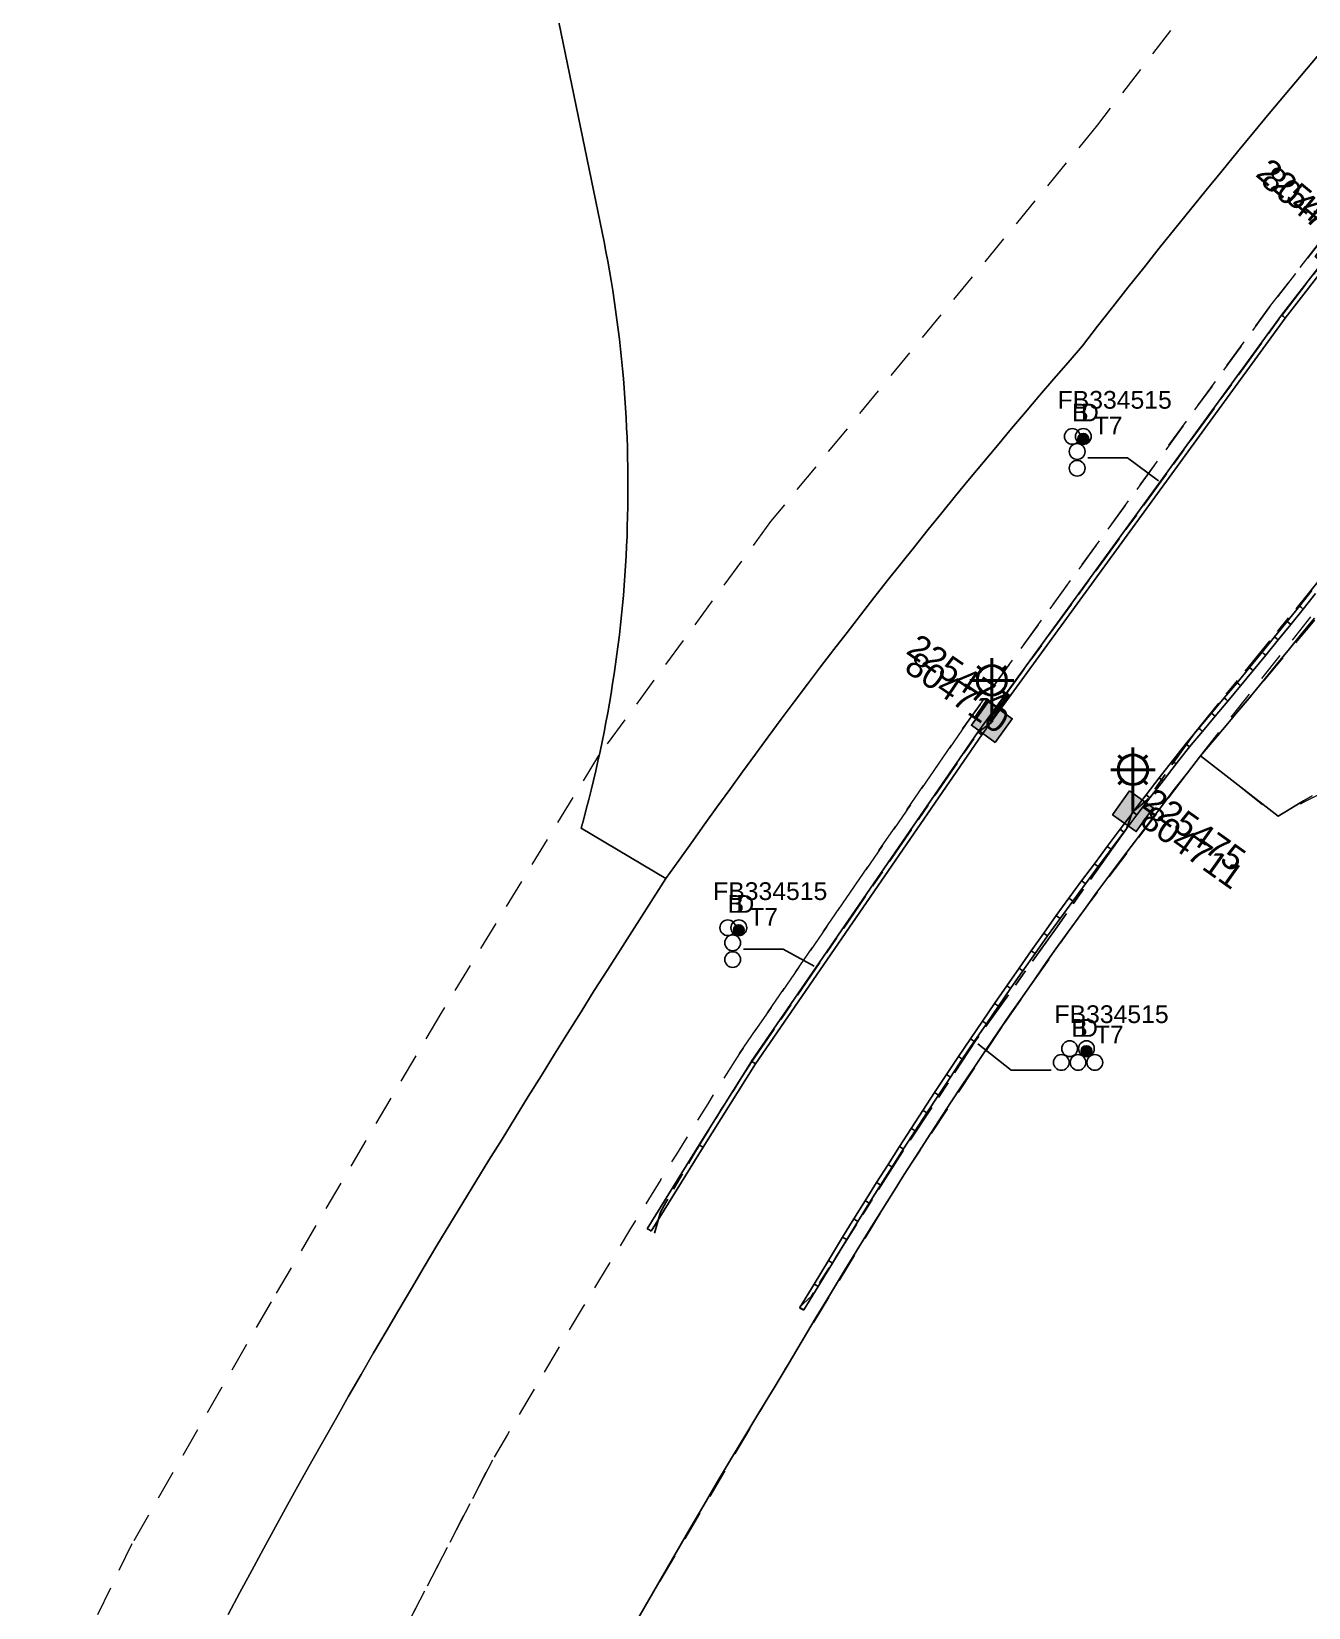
# Model space of a CAD drawing. Header units: metres. Extents: x -1 to 308408, y -2 to 6256973.
# Drawn here: x 306998.3 to 307128.1, y 6254695.2 to 6254855.3 of the extents above; entities that cross this region are included whole.
import ezdxf
from ezdxf.enums import TextEntityAlignment as Align

# ---------------------------------------------------------------- set-up
doc = ezdxf.new("R2010")
doc.units = ezdxf.units.M
doc.linetypes.add('Cable Exist UG', pattern=[8.2, 4, -1.2, 1.8, -1.2])
doc.linetypes.add('Dash', pattern=[5, 3, -2])
doc.layers.get('0').update_dxf_attribs({"color": 6})
for name, color, linetype in [('_User DUCT CONFIGS', 7, 'Continuous'), ('Duct_SP_EXT', 7, 'Continuous'), ('Equip_SP_SL_EXT', 7, 'Continuous'), ('Mains_SL_EXT', 7, 'Continuous'), ('SupportsUG_SP_LV_SL_EXT', 7, 'Continuous')]:
    doc.layers.add(name, color=color, linetype=linetype)
for name, color, linetype, lineweight in [('Cadastre Developer_SP_EXT', 9, 'Continuous', 5), ('Cadastre Land Parcels_SP_EXT', 9, 'Continuous', 5), ('Cadastre Roads_SP_EXT', 9, 'Continuous', 5)]:
    doc.layers.add(name, color=color, linetype=linetype, lineweight=lineweight)
doc.styles.add('COLUMN_LABEL', font='arial.ttf')
doc.styles.add('iecARIAL', font='arial.ttf', dxfattribs={"height": 2})
doc.styles.add('POLE_LABEL', font='arial.ttf')
doc.styles.get("Standard").update_dxf_attribs({"font": 'arial.ttf'})

# ---------------------------------------------------------------- blocks, each defined once
blk = doc.blocks.new('COLUMN_EXT')
blk.add_hatch(color=256).paths.add_polyline_path([(-1.49, 1.48), (-1.49, -1.49), (1.48, -1.49), (1.48, 1.48)])
blk.add_lwpolyline([(-1.49, -1.49), (1.48, -1.49), (1.48, 1.48), (-1.49, 1.48)], close=True)
for tag, height, style, flags, p in [('ASSET_NUM', 2.5, 'COLUMN_LABEL', 8, (2, 2)), ('STRUCTURE_PLANT_NUMBER', 0.2, 'POLE_LABEL', 9, (1.81, 0.03)), ('STREET_CODE', 0.2, 'COLUMN_LABEL', 9, (1.81, -0.2))]:
    blk.add_attdef(tag, text='', height=height, dxfattribs=dict(style=style, flags=flags)).set_placement(p, align=Align.MIDDLE_LEFT)
at = {"flags": 9}
for tag, p in [('COLUMN_TYPE', (1.81, -0.4)), ('OWNED_BY', (1.81, -0.6)), ('STATE', (1.81, -0.8)), ('USAGE', (1.81, -1)), ('STREETNAME', (1.81, -1.6)), ('LEGEND', (1.81, -1.2)), ('LOCATION', (1.81, -1.4)), ('SUBURB', (1.81, -1.8)), ('NOTES', (1.81, -2))]:
    blk.add_attdef(tag, text='', height=0.2, dxfattribs=at).set_placement(p, align=Align.MIDDLE_LEFT)
at = {"flags": 1}
blk.add_attdef('Z', (1.81, -2.35), '', height=0.2, dxfattribs=at)
blk = doc.blocks.new('DUCT_EXT')
blk.add_circle((0, 0.8), 0.8)
at = {"flags": 1}
blk.add_attdef('Z', (0, 0), '', height=0.2, dxfattribs=at)
at = {"flags": 9}
for tag, p in [('DUCT_CODE', (0, 0)), ('XSECT_TYPE', (0, -0.2)), ('STATE', (0, -0.6)), ('FB_REFERENCE', (0, -0.4)), ('NOTES', (0, -0.8))]:
    blk.add_attdef(tag, text='', height=0.2, dxfattribs=at).set_placement(p, align=Align.MIDDLE_LEFT)
blk = doc.blocks.new('SL_LANTERN_EXT')
at = {"lineweight": 40}
for p, q in [((0, 1.97), (0, 6.47)), ((-1.46, 5.68), (-1.06, 5.28)), ((1.46, 5.68), (1.06, 5.28)), ((-2.25, 4.22), (2.25, 4.22)), ((-1.46, 2.76), (-1.06, 3.16)), ((0, 0), (0, 2.72)), ((1.46, 2.76), (1.06, 3.16))]:
    blk.add_line(p, q, dxfattribs=at)
blk.add_circle((0, 4.22), 1.5, dxfattribs=at)
at = {"style": 'iecARIAL', "flags": 8}
blk.add_attdef('ASSET_NUM', (1.5, 1.5), '', height=2.5, dxfattribs=at)
for tag, p, height, flags in [('OPERATING_VOLTAGE', (0.98, -1.65), 0.2, 9), ('CONSTRUCTED_VOLTAGE', (0.98, -0.65), 0.2, 9), ('CONTROL_TYPE', (0.98, -0.85), 0.2, 9), ('LANTERN_PURPOSE', (0.98, -1.05), 0.2, 9), ('LANTERN_TYPE', (0.98, -1.25), 0.2, 9), ('NO_PHASES', (0.98, -1.45), 0.2, 9), ('LNUMBER', (2.18, -3.25), 2.5, 8), ('ORIENTATION', (0.98, -1.85), 0.2, 9), ('OWNED_BY', (0.98, -2.05), 0.2, 9), ('STATE', (0.98, -2.25), 0.2, 9), ('USAGE', (0.98, -2.45), 0.2, 9), ('CEXIST', (0.98, -2.65), 0.2, 9), ('CNEW', (0.98, -2.85), 0.2, 9), ('CNUMBER', (0.98, -3.05), 0.2, 9), ('CREMOVE', (0.98, -3.25), 0.2, 9), ('CREPLACE', (0.98, -3.45), 0.2, 9), ('LKINGHEIGHT', (0.98, -3.65), 0.2, 9), ('LBRACKET', (0.98, -3.85), 0.2, 9), ('LBRACKETVOCAB', (0.98, -4.05), 0.2, 9), ('LCATEGORY', (0.98, -4.25), 0.2, 9), ('LCHARGE1', (0.98, -4.45), 0.2, 9), ('LCHARGE1PERCENT', (0.98, -4.65), 0.2, 9), ('LCHARGE2', (0.98, -4.85), 0.2, 9), ('LCHARGE2PERCENT', (0.98, -5.05), 0.2, 9), ('LCHARGE3', (0.98, -5.25), 0.2, 9), ('LCHARGE3PERCENT', (0.98, -5.45), 0.2, 9), ('LEXIST', (0.98, -5.65), 0.2, 9), ('LLAMP', (0.98, -5.85), 0.2, 9), ('LLAMPVOCAB', (0.98, -6.05), 0.2, 9), ('LMAST', (0.98, -6.25), 0.2, 9), ('LMASTVOCAB', (0.98, -6.45), 0.2, 9), ('LNEW', (0.98, -6.65), 0.2, 9), ('LANTNUMBER', (0.98, -6.85), 0.2, 9), ('LOUTREACH', (0.98, -7.25), 0.2, 9), ('LOUTREACHVOCAB', (0.98, -7.45), 0.2, 9), ('LRATECODE', (0.98, -7.65), 0.2, 9), ('LREMOVE', (0.98, -7.85), 0.2, 9), ('LREPLACE', (0.98, -8.05), 0.2, 9), ('STREETNAME', (0.98, -9.25), 0.2, 9), ('SUBURB', (0.98, -9.45), 0.2, 1), ('LTYPE', (0.98, -8.25), 0.2, 9), ('LTYPEVOCAB', (0.98, -8.45), 0.2, 9), ('LEGEND', (0.98, -8.65), 0.2, 9), ('LOCATION', (0.98, -8.85), 0.2, 9), ('NOTES', (0.98, -9.05), 0.2, 9)]:
    blk.add_attdef(tag, p, '', height=height, dxfattribs=dict(flags=flags))
blk = doc.blocks.new('CABLE_LARGE_EXT')
h = blk.add_hatch(color=256)
edge = h.paths.add_edge_path()
edge.add_arc((0, 0.55), 0.55, 0, 360)
blk.add_circle((0, 0.55), 0.55)
at = {"flags": 1}
blk.add_attdef('Z', (0, 0), '', height=0.2, dxfattribs=at)
at = {"flags": 9}
for tag, p in [('COND_CODE', (0, 0)), ('STATE', (0, -0.4)), ('XSECT_SIZE', (0, -0.6)), ('FB_REFERENCE', (0, -0.2)), ('NOTES', (0, -0.8))]:
    blk.add_attdef(tag, text='', height=0.2, dxfattribs=at).set_placement(p, align=Align.MIDDLE_LEFT)

msp = doc.modelspace()

# ---------------------------------------------------------------- linework, layer by layer
at = {"layer": '_User DUCT CONFIGS'}
for points in [[(307105.68, 6254811.99), (307109.71, 6254811.99), (307112.84, 6254809.66)], [(307070.68, 6254762.08), (307074.71, 6254762.08), (307077.88, 6254760.35)], [(307101.94, 6254749.8), (307097.87, 6254749.8), (307094.51, 6254752.46)]]:
    msp.add_lwpolyline(points, dxfattribs=at)
at = {"layer": 'Cadastre Developer_SP_EXT', "linetype": 'Dash'}
msp.add_lwpolyline([(307449.76, 6255019.67), (307287.82, 6255043.29), (307287.82, 6255043.29, -0.119526), (307224.9, 6254919.04), (307224.9, 6254919.04), (307175.72, 6254854.65), (307175.72, 6254854.65, -0.013621), (307117.15, 6254781.72), (307117.15, 6254781.72), (307124.96, 6254775.57), (307124.96, 6254775.57, -0.173854), (307222.31, 6254791.4), (307222.31, 6254791.4), (307252.68, 6254784.36), (307258.59, 6254783.43), (307258.59, 6254783.43, 0.201722), (307292.36, 6254795.42), (307292.36, 6254795.42), (307456.66, 6254967.51), (307444.25, 6254979.25), (307449.76, 6255019.67)], format="xyb", close=True, dxfattribs=at)
for points in [[(307022.47, 6254666.34), (307045.18, 6254710.17), (307045.18, 6254710.17, -0.009628), (307070.29, 6254751.5), (307070.29, 6254751.5), (307093.31, 6254784.99), (307124.18, 6254827.37), (307155.05, 6254867.13), (307164.98, 6254882.59), (307166.56, 6254886.99), (307167.21, 6254890.46), (307167.3, 6254893.66), (307166.26, 6254899.16), (307164.4, 6254903.17), (307162.54, 6254905.81), (307160.34, 6254908.05), (307156.85, 6254910.82), (307106.65, 6254845.81), (307073.43, 6254805.52), (307055.97, 6254781.76), (307039.94, 6254755.56), (307022.68, 6254726.26), (307008.55, 6254701.66), (306998.35, 6254680.74)], [(307142.11, 6254850.46), (307124.18, 6254827.37), (307093.31, 6254784.99), (307070.29, 6254751.5), (307070.29, 6254751.5, 0.009628), (307045.18, 6254710.17), (307045.18, 6254710.17), (307022.47, 6254666.34)]]:
    msp.add_lwpolyline(points, format="xyb", dxfattribs=at)
msp.add_lwpolyline([(307059.68, 6254693.58), (307075.22, 6254719.91), (307087.02, 6254739.18), (307097.16, 6254754.5), (307104.84, 6254765.45), (307117.13, 6254781.73), (307135.69, 6254805.13)], dxfattribs=at)
at = {"layer": 'Cadastre Land Parcels_SP_EXT', "linetype": 'Continuous'}
for points in [[(307018.33, 6254694.49), (307019.52, 6254696.72), (307020.72, 6254698.96), (307021.93, 6254701.18), (307023.15, 6254703.41), (307024.37, 6254705.63), (307025.59, 6254707.84), (307026.83, 6254710.06), (307028.07, 6254712.27), (307029.32, 6254714.47), (307030.57, 6254716.67), (307031.83, 6254718.87), (307033.1, 6254721.07), (307034.38, 6254723.26), (307035.66, 6254725.44), (307036.95, 6254727.63), (307038.24, 6254729.8), (307039.54, 6254731.98), (307040.85, 6254734.15), (307042.17, 6254736.32), (307043.49, 6254738.48), (307044.82, 6254740.64), (307046.15, 6254742.79), (307047.49, 6254744.94), (307048.82, 6254747.11), (307050.15, 6254749.26), (307051.48, 6254751.42), (307052.83, 6254753.57), (307054.18, 6254755.72), (307055.53, 6254757.87), (307056.89, 6254760.01), (307062.81, 6254769.28), (307054.18, 6254774.37), (307054.45, 6254775.34), (307054.71, 6254776.31), (307054.96, 6254777.28), (307055.21, 6254778.25), (307055.44, 6254779.23), (307055.67, 6254780.2), (307055.9, 6254781.18), (307056.11, 6254782.16), (307056.32, 6254783.14), (307056.52, 6254784.12), (307056.71, 6254785.11), (307056.89, 6254786.09), (307057.07, 6254787.08), (307057.23, 6254788.07), (307057.39, 6254789.06), (307057.55, 6254790.05), (307057.69, 6254791.05), (307057.83, 6254792.04), (307057.96, 6254793.03), (307058.08, 6254794.03), (307058.19, 6254795.03), (307058.29, 6254796.03), (307058.39, 6254797.02), (307058.48, 6254798.02), (307058.56, 6254799.02), (307058.63, 6254800.02), (307058.7, 6254801.02), (307058.76, 6254802.03), (307058.81, 6254803.03), (307058.85, 6254804.03), (307058.88, 6254805.03), (307058.91, 6254806.04), (307058.92, 6254807.04), (307058.93, 6254808.05), (307058.94, 6254809.05), (307058.94, 6254810.05), (307058.93, 6254811.05), (307058.91, 6254812.05), (307058.89, 6254813.05), (307058.85, 6254814.06), (307058.81, 6254815.06), (307058.76, 6254816.06), (307058.7, 6254817.06), (307058.64, 6254818.06), (307058.57, 6254819.06), (307058.48, 6254820.06), (307058.4, 6254821.05), (307058.3, 6254822.05), (307058.19, 6254823.05), (307058.08, 6254824.04), (307057.96, 6254825.04), (307057.83, 6254826.03), (307057.69, 6254827.03), (307057.55, 6254828.02), (307057.4, 6254829.01), (307057.24, 6254830), (307057.07, 6254830.99), (307056.89, 6254831.97), (307056.71, 6254832.96), (307056.52, 6254833.94), (307056.31, 6254834.92), (307042.93, 6254899.95)], [(307042.93, 6254899.95), (307056.31, 6254834.92), (307056.52, 6254833.94), (307056.71, 6254832.96), (307056.89, 6254831.97), (307057.07, 6254830.99), (307057.24, 6254830), (307057.4, 6254829.01), (307057.55, 6254828.02), (307057.69, 6254827.03), (307057.83, 6254826.03), (307057.96, 6254825.04), (307058.08, 6254824.04), (307058.19, 6254823.05), (307058.3, 6254822.05), (307058.4, 6254821.05), (307058.48, 6254820.06), (307058.57, 6254819.06), (307058.64, 6254818.06), (307058.7, 6254817.06), (307058.76, 6254816.06), (307058.81, 6254815.06), (307058.85, 6254814.06), (307058.89, 6254813.05), (307058.91, 6254812.05), (307058.93, 6254811.05), (307058.94, 6254810.05), (307058.94, 6254809.05), (307058.93, 6254808.05), (307058.92, 6254807.04), (307058.91, 6254806.04), (307058.88, 6254805.03), (307058.85, 6254804.03), (307058.81, 6254803.03), (307058.76, 6254802.03), (307058.7, 6254801.02), (307058.63, 6254800.02), (307058.56, 6254799.02), (307058.48, 6254798.02), (307058.39, 6254797.02), (307058.29, 6254796.03), (307058.19, 6254795.03), (307058.08, 6254794.03), (307057.96, 6254793.03), (307057.83, 6254792.04), (307057.69, 6254791.05), (307057.55, 6254790.05), (307057.39, 6254789.06), (307057.23, 6254788.07), (307057.07, 6254787.08), (307056.89, 6254786.09), (307056.71, 6254785.11), (307056.52, 6254784.12), (307056.32, 6254783.14), (307056.11, 6254782.16), (307055.9, 6254781.18), (307055.67, 6254780.2), (307055.44, 6254779.23), (307055.21, 6254778.25), (307054.96, 6254777.28), (307054.71, 6254776.31), (307054.45, 6254775.34), (307054.18, 6254774.37), (307062.81, 6254769.28), (307064.1, 6254771.09), (307065.39, 6254772.9), (307066.69, 6254774.71), (307067.99, 6254776.51), (307069.29, 6254778.31), (307070.59, 6254780.1), (307071.89, 6254781.89), (307073.2, 6254783.67), (307074.52, 6254785.45), (307075.85, 6254787.22), (307077.18, 6254788.99), (307078.52, 6254790.76), (307079.86, 6254792.52), (307081.21, 6254794.27), (307082.57, 6254796.02), (307083.93, 6254797.77), (307085.3, 6254799.51), (307086.68, 6254801.24), (307088.06, 6254802.97), (307089.45, 6254804.7), (307090.84, 6254806.42), (307092.24, 6254808.14), (307093.65, 6254809.85), (307095.06, 6254811.56), (307096.48, 6254813.26), (307097.9, 6254814.96), (307099.33, 6254816.65), (307100.77, 6254818.34), (307102.21, 6254820.02), (307103.66, 6254821.69), (307105.12, 6254823.37), (307106.67, 6254825.36), (307108.22, 6254827.35), (307109.78, 6254829.33), (307111.35, 6254831.31), (307112.92, 6254833.28), (307114.5, 6254835.25), (307116.09, 6254837.22), (307117.68, 6254839.18), (307119.27, 6254841.13), (307120.88, 6254843.09), (307122.49, 6254845.03), (307124.1, 6254846.98), (307125.72, 6254848.91), (307127.34, 6254850.85), (307128.97, 6254852.77)], [(307128.69, 6254795.72), (307127.43, 6254794.15), (307126.15, 6254792.59), (307124.88, 6254791.02), (307123.6, 6254789.46), (307122.32, 6254787.91), (307121.03, 6254786.36), (307119.74, 6254784.81), (307118.44, 6254783.27), (307117.13, 6254781.73), (307125, 6254775.6), (307125.86, 6254776.12), (307126.73, 6254776.64), (307127.6, 6254777.15), (307128.48, 6254777.66)], [(307128.48, 6254777.66), (307127.6, 6254777.15), (307126.73, 6254776.64), (307125.86, 6254776.12), (307125, 6254775.6), (307117.13, 6254781.73), (307115.79, 6254780.01), (307114.46, 6254778.29), (307113.14, 6254776.57), (307111.82, 6254774.84), (307110.5, 6254773.1), (307109.2, 6254771.36), (307107.9, 6254769.62), (307106.6, 6254767.87), (307105.32, 6254766.11), (307104.04, 6254764.35), (307102.77, 6254762.59), (307101.51, 6254760.82), (307100.27, 6254759.04), (307099.02, 6254757.26), (307097.79, 6254755.47), (307096.56, 6254753.68), (307095.34, 6254751.88), (307094.13, 6254750.08), (307092.92, 6254748.28), (307091.72, 6254746.47), (307090.54, 6254744.65), (307089.35, 6254742.83), (307088.18, 6254741.01), (307087.02, 6254739.18), (307085.85, 6254737.34), (307084.7, 6254735.5), (307083.56, 6254733.66), (307082.42, 6254731.82), (307080.96, 6254729.44), (307079.52, 6254727.07), (307078.08, 6254724.69), (307076.64, 6254722.3), (307075.22, 6254719.91), (307073.79, 6254717.53), (307072.35, 6254715.15), (307070.91, 6254712.77), (307069.48, 6254710.39), (307068.06, 6254708), (307066.65, 6254705.6), (307065.24, 6254703.21), (307063.84, 6254700.8), (307062.45, 6254698.4), (307061.06, 6254695.99), (307059.68, 6254693.58)]]:
    msp.add_lwpolyline(points, dxfattribs=at)
at = {"layer": 'Cadastre Roads_SP_EXT', "linetype": 'Continuous'}
for points in [[(307128.97, 6254852.77), (307127.34, 6254850.85), (307125.72, 6254848.91), (307124.1, 6254846.98), (307122.49, 6254845.03), (307120.88, 6254843.09), (307119.27, 6254841.13), (307117.68, 6254839.18), (307116.09, 6254837.22), (307114.5, 6254835.25), (307112.92, 6254833.28), (307111.35, 6254831.31), (307109.78, 6254829.33), (307108.22, 6254827.35), (307106.67, 6254825.36), (307105.12, 6254823.37), (307103.66, 6254821.69), (307102.21, 6254820.02), (307100.77, 6254818.34), (307099.33, 6254816.65), (307097.9, 6254814.96), (307096.48, 6254813.26), (307095.06, 6254811.56), (307093.65, 6254809.85), (307092.24, 6254808.14), (307090.84, 6254806.42), (307089.45, 6254804.7), (307088.06, 6254802.97), (307086.68, 6254801.24), (307085.3, 6254799.51), (307083.93, 6254797.77), (307082.57, 6254796.02), (307081.21, 6254794.27), (307079.86, 6254792.52), (307078.52, 6254790.76), (307077.18, 6254788.99), (307075.85, 6254787.22), (307074.52, 6254785.45), (307073.2, 6254783.67), (307071.89, 6254781.89), (307070.59, 6254780.1), (307069.29, 6254778.31), (307067.99, 6254776.51), (307066.69, 6254774.71), (307065.39, 6254772.9), (307064.1, 6254771.09), (307062.81, 6254769.28), (307056.89, 6254760.01), (307055.53, 6254757.87), (307054.18, 6254755.72), (307052.83, 6254753.57), (307051.48, 6254751.42), (307050.15, 6254749.26), (307048.82, 6254747.11), (307047.49, 6254744.94), (307046.15, 6254742.79), (307044.82, 6254740.64), (307043.49, 6254738.48), (307042.17, 6254736.32), (307040.85, 6254734.15), (307039.54, 6254731.98), (307038.24, 6254729.8), (307036.95, 6254727.63), (307035.66, 6254725.44), (307034.38, 6254723.26), (307033.1, 6254721.07), (307031.83, 6254718.87), (307030.57, 6254716.67), (307029.32, 6254714.47), (307028.07, 6254712.27), (307026.83, 6254710.06), (307025.59, 6254707.84), (307024.37, 6254705.63), (307023.15, 6254703.41), (307021.93, 6254701.18), (307020.72, 6254698.96), (307019.52, 6254696.72), (307018.33, 6254694.49)], [(307059.68, 6254693.58), (307061.06, 6254695.99), (307062.45, 6254698.4), (307063.84, 6254700.8), (307065.24, 6254703.21), (307066.65, 6254705.6), (307068.06, 6254708), (307069.48, 6254710.39), (307070.91, 6254712.77), (307072.35, 6254715.15), (307073.79, 6254717.53), (307075.22, 6254719.91), (307076.64, 6254722.3), (307078.08, 6254724.69), (307079.52, 6254727.07), (307080.96, 6254729.44), (307082.42, 6254731.82), (307083.56, 6254733.66), (307084.7, 6254735.5), (307085.85, 6254737.34), (307087.02, 6254739.18), (307088.18, 6254741.01), (307089.35, 6254742.83), (307090.54, 6254744.65), (307091.72, 6254746.47), (307092.92, 6254748.28), (307094.13, 6254750.08), (307095.34, 6254751.88), (307096.56, 6254753.68), (307097.79, 6254755.47), (307099.02, 6254757.26), (307100.27, 6254759.04), (307101.51, 6254760.82), (307102.77, 6254762.59), (307104.04, 6254764.35), (307105.32, 6254766.11), (307106.6, 6254767.87), (307107.9, 6254769.62), (307109.2, 6254771.36), (307110.5, 6254773.1), (307111.82, 6254774.84), (307113.14, 6254776.57), (307114.46, 6254778.29), (307115.79, 6254780.01), (307117.13, 6254781.73), (307118.44, 6254783.27), (307119.74, 6254784.81), (307121.03, 6254786.36), (307122.32, 6254787.91), (307123.6, 6254789.46), (307124.88, 6254791.02), (307126.15, 6254792.59), (307127.43, 6254794.15), (307128.69, 6254795.72)]]:
    msp.add_lwpolyline(points, dxfattribs=at)
at = {"layer": 'Duct_SP_EXT'}
for p, q in [((307125.35, 6254826.49), (307130.42, 6254833.02)), ((307125.73, 6254826.2), (307130.8, 6254832.72)), ((307095.5, 6254785.51), (307125.35, 6254826.49)), ((307125.35, 6254826.49), (307125.54, 6254826.35)), ((307125.73, 6254826.2), (307125.54, 6254826.35)), ((307095.88, 6254785.22), (307125.73, 6254826.2)), ((307128.44, 6254798.51), (307127.18, 6254796.94)), ((307128.82, 6254798.21), (307127.56, 6254796.64)), ((307127.18, 6254796.94), (307125.92, 6254795.37)), ((307127.56, 6254796.64), (307126.29, 6254795.07)), ((307127.18, 6254796.94), (307127.37, 6254796.79)), ((307127.56, 6254796.64), (307127.37, 6254796.79)), ((307125.92, 6254795.37), (307124.65, 6254793.81)), ((307126.29, 6254795.07), (307125.02, 6254793.51)), ((307125.92, 6254795.37), (307126.11, 6254795.22)), ((307126.29, 6254795.07), (307126.11, 6254795.22)), ((307124.65, 6254793.81), (307123.38, 6254792.25)), ((307125.02, 6254793.51), (307123.75, 6254791.94)), ((307124.65, 6254793.81), (307124.84, 6254793.66)), ((307125.02, 6254793.51), (307124.84, 6254793.66)), ((307123.38, 6254792.25), (307122.1, 6254790.69)), ((307123.75, 6254791.94), (307122.47, 6254790.39)), ((307123.38, 6254792.25), (307123.56, 6254792.1)), ((307123.75, 6254791.94), (307123.56, 6254792.1)), ((307122.1, 6254790.69), (307120.83, 6254789.14)), ((307122.47, 6254790.39), (307121.2, 6254788.84)), ((307122.1, 6254790.69), (307122.29, 6254790.54)), ((307122.47, 6254790.39), (307122.29, 6254790.54)), ((307120.83, 6254789.14), (307119.54, 6254787.6)), ((307121.2, 6254788.84), (307119.91, 6254787.29)), ((307120.83, 6254789.14), (307121.01, 6254788.99)), ((307121.2, 6254788.84), (307121.01, 6254788.99)), ((307119.54, 6254787.6), (307118.25, 6254786.06)), ((307119.91, 6254787.29), (307118.62, 6254785.75)), ((307119.54, 6254787.6), (307119.72, 6254787.44)), ((307119.91, 6254787.29), (307119.72, 6254787.44)), ((307094.5, 6254784.14), (307095.5, 6254785.51)), ((307094.9, 6254783.87), (307095.88, 6254785.22)), ((307095.5, 6254785.51), (307095.69, 6254785.36)), ((307095.5, 6254785.51), (307095.69, 6254785.36)), ((307095.88, 6254785.22), (307095.69, 6254785.36)), ((307095.88, 6254785.22), (307095.69, 6254785.36)), ((307118.25, 6254786.06), (307116.96, 6254784.52)), ((307118.62, 6254785.75), (307117.32, 6254784.21)), ((307118.25, 6254786.06), (307118.43, 6254785.9)), ((307118.62, 6254785.75), (307118.43, 6254785.9)), ((307071.51, 6254750.7), (307094.5, 6254784.14)), ((307071.91, 6254750.43), (307094.9, 6254783.87)), ((307094.5, 6254784.14), (307094.7, 6254784.01)), ((307094.9, 6254783.87), (307094.7, 6254784.01)), ((307116.96, 6254784.52), (307115.63, 6254782.95)), ((307117.32, 6254784.21), (307116, 6254782.65)), ((307116.96, 6254784.52), (307117.14, 6254784.37)), ((307117.32, 6254784.21), (307117.14, 6254784.37)), ((307115.63, 6254782.95), (307114.26, 6254781.2)), ((307116, 6254782.65), (307114.64, 6254780.91)), ((307115.63, 6254782.95), (307115.81, 6254782.8)), ((307116, 6254782.65), (307115.81, 6254782.8)), ((307114.26, 6254781.2), (307112.93, 6254779.48)), ((307114.64, 6254780.91), (307113.31, 6254779.18)), ((307114.26, 6254781.2), (307114.45, 6254781.06)), ((307114.64, 6254780.91), (307114.45, 6254781.06)), ((307112.93, 6254779.48), (307111.6, 6254777.75)), ((307113.31, 6254779.18), (307111.98, 6254777.45)), ((307112.93, 6254779.48), (307113.12, 6254779.33)), ((307113.31, 6254779.18), (307113.12, 6254779.33)), ((307111.6, 6254777.75), (307110.28, 6254776.02)), ((307111.98, 6254777.45), (307110.66, 6254775.73)), ((307111.6, 6254777.75), (307111.79, 6254777.6)), ((307111.98, 6254777.45), (307111.79, 6254777.6)), ((307110.27, 6254776.01), (307108.95, 6254774.27)), ((307110.65, 6254775.72), (307109.34, 6254773.98)), ((307110.28, 6254776.02), (307110.27, 6254776.01)), ((307110.27, 6254776.01), (307110.46, 6254775.86)), ((307110.28, 6254776.02), (307110.47, 6254775.88)), ((307110.28, 6254776.02), (307110.47, 6254775.88)), ((307110.65, 6254775.72), (307110.46, 6254775.86)), ((307110.66, 6254775.73), (307110.47, 6254775.88)), ((307110.66, 6254775.73), (307110.47, 6254775.88)), ((307110.66, 6254775.73), (307110.65, 6254775.72)), ((307108.95, 6254774.27), (307107.64, 6254772.52)), ((307109.34, 6254773.98), (307108.03, 6254772.24)), ((307108.95, 6254774.27), (307109.15, 6254774.12)), ((307109.34, 6254773.98), (307109.15, 6254774.12)), ((307107.64, 6254772.52), (307106.34, 6254770.77)), ((307108.03, 6254772.24), (307106.72, 6254770.49)), ((307107.64, 6254772.52), (307107.84, 6254772.38)), ((307108.03, 6254772.24), (307107.84, 6254772.38)), ((307106.34, 6254770.77), (307105.04, 6254769.02)), ((307106.72, 6254770.49), (307105.43, 6254768.73)), ((307106.34, 6254770.77), (307106.53, 6254770.63)), ((307106.72, 6254770.49), (307106.53, 6254770.63)), ((307105.04, 6254769.02), (307103.75, 6254767.26)), ((307105.43, 6254768.73), (307104.14, 6254766.97)), ((307105.04, 6254769.02), (307105.23, 6254768.88)), ((307105.43, 6254768.73), (307105.23, 6254768.88)), ((307103.75, 6254767.26), (307102.46, 6254765.49)), ((307103.75, 6254767.26), (307103.94, 6254767.12)), ((307104.14, 6254766.97), (307103.94, 6254767.12)), ((307104.14, 6254766.97), (307102.85, 6254765.21)), ((307102.46, 6254765.49), (307101.19, 6254763.72)), ((307102.85, 6254765.21), (307101.58, 6254763.44)), ((307102.46, 6254765.49), (307102.66, 6254765.35)), ((307102.85, 6254765.21), (307102.66, 6254765.35)), ((307101.19, 6254763.72), (307099.93, 6254761.93)), ((307101.58, 6254763.44), (307100.32, 6254761.66)), ((307101.19, 6254763.72), (307101.38, 6254763.58)), ((307101.58, 6254763.44), (307101.38, 6254763.58)), ((307099.93, 6254761.93), (307098.68, 6254760.15)), ((307100.32, 6254761.66), (307099.07, 6254759.87)), ((307099.93, 6254761.93), (307100.12, 6254761.79)), ((307100.32, 6254761.66), (307100.12, 6254761.79)), ((307098.68, 6254760.15), (307097.43, 6254758.36)), ((307099.07, 6254759.87), (307097.83, 6254758.09)), ((307098.68, 6254760.15), (307098.87, 6254760.01)), ((307099.07, 6254759.87), (307098.87, 6254760.01)), ((307097.43, 6254758.36), (307096.19, 6254756.57)), ((307097.83, 6254758.09), (307096.59, 6254756.3)), ((307097.43, 6254758.36), (307097.63, 6254758.23)), ((307097.83, 6254758.09), (307097.63, 6254758.23)), ((307096.19, 6254756.57), (307094.96, 6254754.77)), ((307096.59, 6254756.3), (307095.36, 6254754.5)), ((307096.19, 6254756.57), (307096.39, 6254756.43)), ((307096.59, 6254756.3), (307096.39, 6254756.43)), ((307094.96, 6254754.77), (307093.74, 6254752.97)), ((307095.36, 6254754.5), (307094.13, 6254752.7)), ((307094.96, 6254754.77), (307095.16, 6254754.64)), ((307095.36, 6254754.5), (307095.16, 6254754.64)), ((307093.74, 6254752.97), (307092.52, 6254751.17)), ((307094.13, 6254752.7), (307092.92, 6254750.9)), ((307093.74, 6254752.97), (307093.94, 6254752.84)), ((307094.13, 6254752.7), (307093.94, 6254752.84)), ((307092.52, 6254751.17), (307091.31, 6254749.35)), ((307092.52, 6254751.17), (307092.72, 6254751.03)), ((307066.18, 6254742.21), (307071.51, 6254750.69)), ((307066.58, 6254741.96), (307071.91, 6254750.44)), ((307071.51, 6254750.69), (307071.51, 6254750.7)), ((307071.51, 6254750.7), (307071.71, 6254750.56)), ((307071.51, 6254750.69), (307071.71, 6254750.56)), ((307071.91, 6254750.44), (307071.71, 6254750.56)), ((307071.91, 6254750.43), (307071.71, 6254750.56)), ((307071.91, 6254750.44), (307071.91, 6254750.43)), ((307092.92, 6254750.9), (307091.71, 6254749.09)), ((307092.92, 6254750.9), (307092.72, 6254751.03)), ((307091.31, 6254749.35), (307090.1, 6254747.54)), ((307091.71, 6254749.09), (307090.5, 6254747.27)), ((307091.31, 6254749.35), (307091.51, 6254749.22)), ((307091.71, 6254749.09), (307091.51, 6254749.22)), ((307090.1, 6254747.54), (307088.91, 6254745.71)), ((307090.5, 6254747.27), (307089.31, 6254745.45)), ((307090.1, 6254747.54), (307090.3, 6254747.4)), ((307090.5, 6254747.27), (307090.3, 6254747.4)), ((307088.91, 6254745.71), (307087.72, 6254743.88)), ((307089.31, 6254745.45), (307088.13, 6254743.62)), ((307088.91, 6254745.71), (307089.11, 6254745.58)), ((307089.31, 6254745.45), (307089.11, 6254745.58)), ((307087.72, 6254743.88), (307086.55, 6254742.05)), ((307088.13, 6254743.62), (307086.95, 6254741.79)), ((307087.72, 6254743.88), (307087.93, 6254743.75)), ((307088.13, 6254743.62), (307087.93, 6254743.75)), ((307060.91, 6254733.69), (307066.18, 6254742.21)), ((307061.32, 6254733.44), (307066.58, 6254741.96)), ((307066.18, 6254742.21), (307066.38, 6254742.09)), ((307066.58, 6254741.96), (307066.38, 6254742.09)), ((307086.55, 6254742.05), (307085.38, 6254740.22)), ((307086.95, 6254741.79), (307085.78, 6254739.96)), ((307086.55, 6254742.05), (307086.75, 6254741.92)), ((307086.95, 6254741.79), (307086.75, 6254741.92)), ((307085.38, 6254740.22), (307084.21, 6254738.38)), ((307085.78, 6254739.96), (307084.62, 6254738.12)), ((307085.38, 6254740.22), (307085.58, 6254740.09)), ((307085.78, 6254739.96), (307085.58, 6254740.09)), ((307084.21, 6254738.38), (307083.06, 6254736.53)), ((307084.21, 6254738.38), (307084.42, 6254738.25)), ((307084.62, 6254738.12), (307083.46, 6254736.28)), ((307084.62, 6254738.12), (307084.42, 6254738.25)), ((307083.06, 6254736.53), (307081.91, 6254734.68)), ((307083.46, 6254736.28), (307082.31, 6254734.43)), ((307083.06, 6254736.53), (307083.26, 6254736.41)), ((307083.46, 6254736.28), (307083.26, 6254736.41)), ((307060.91, 6254733.69), (307061.12, 6254733.57)), ((307061.32, 6254733.44), (307061.12, 6254733.57)), ((307081.91, 6254734.68), (307080.76, 6254732.83)), ((307082.31, 6254734.43), (307081.17, 6254732.58)), ((307081.91, 6254734.68), (307082.11, 6254734.56)), ((307082.31, 6254734.43), (307082.11, 6254734.56)), ((307080.76, 6254732.83), (307079.31, 6254730.45)), ((307081.17, 6254732.58), (307079.72, 6254730.2)), ((307080.76, 6254732.83), (307080.97, 6254732.71)), ((307081.17, 6254732.58), (307080.97, 6254732.71)), ((307079.31, 6254730.45), (307077.86, 6254728.07)), ((307079.31, 6254730.45), (307079.51, 6254730.33)), ((307079.72, 6254730.2), (307079.51, 6254730.33)), ((307079.72, 6254730.2), (307078.27, 6254727.82)), ((307077.86, 6254728.07), (307076.42, 6254725.69)), ((307078.27, 6254727.82), (307076.83, 6254725.44)), ((307077.86, 6254728.07), (307078.06, 6254727.95)), ((307078.27, 6254727.82), (307078.06, 6254727.95)), ((307076.42, 6254725.69), (307076.39, 6254725.65)), ((307076.39, 6254725.65), (307076.6, 6254725.52)), ((307076.42, 6254725.69), (307076.62, 6254725.56)), ((307076.8, 6254725.4), (307076.6, 6254725.52)), ((307076.83, 6254725.44), (307076.62, 6254725.56)), ((307076.83, 6254725.44), (307076.8, 6254725.4))]:
    msp.add_line(p, q, dxfattribs=at)
at = {"layer": 'Mains_SL_EXT', "linetype": 'Cable Exist UG'}
for points in [[(307095.89, 6254785.12), (307096.83, 6254787.27), (307096.83, 6254787.27), (307125.38, 6254826.47), (307129.69, 6254832.02), (307130.87, 6254832.72)], [(307147.39, 6254821.42), (307146.57, 6254819.86), (307134.55, 6254806.11), (307116.53, 6254784.06), (307111.7, 6254777.26), (307110.17, 6254775.97)], [(307110.22, 6254776.05), (307109.6, 6254774.31), (307108.25, 6254772.41), (307108.25, 6254772.41), (307102.37, 6254764.13), (307094.34, 6254752.86), (307086.54, 6254741.04), (307077.58, 6254726.85), (307076.37, 6254725.73)]]:
    msp.add_lwpolyline(points, dxfattribs=at)
msp.add_lwpolyline([(307061.63, 6254733.22), (307062.24, 6254735.37), (307062.24, 6254735.37, -0.015771), (307071.54, 6254750.67), (307071.54, 6254750.67), (307094.54, 6254784.12), (307095.87, 6254785.1)], format="xyb", dxfattribs=at)

# ---------------------------------------------------------------- block references
at = {"layer": '_User DUCT CONFIGS'}
for name, p in [('DUCT_EXT', (307104.09, 6254813.37)), ('DUCT_EXT', (307105.21, 6254813.37)), ('CABLE_LARGE_EXT', (307105.21, 6254813.37)), ('DUCT_EXT', (307104.59, 6254811.84)), ('DUCT_EXT', (307104.59, 6254810.14)), ('DUCT_EXT', (307069.09, 6254763.46)), ('DUCT_EXT', (307070.21, 6254763.46)), ('CABLE_LARGE_EXT', (307070.21, 6254763.46)), ('DUCT_EXT', (307069.59, 6254761.93)), ('DUCT_EXT', (307069.59, 6254760.23)), ('DUCT_EXT', (307103.83, 6254751.18)), ('DUCT_EXT', (307105.53, 6254751.18)), ('DUCT_EXT', (307102.98, 6254749.78)), ('DUCT_EXT', (307104.68, 6254749.78)), ('CABLE_LARGE_EXT', (307105.53, 6254751.18)), ('DUCT_EXT', (307106.38, 6254749.78))]:
    msp.add_blockref(name, p, dxfattribs=at)
at = {"layer": 'Equip_SP_SL_EXT'}
ref = msp.add_blockref('SL_LANTERN_EXT', (307130.87, 6254832.72), dxfattribs=at)
ref.add_attrib('ASSET_NUM', '225472', dxfattribs={"layer": '0', "height": 2.5, "rotation": 320.3799, "style": 'iecARIAL'}).set_placement((307132.37, 6254834.22), align=Align.MIDDLE_RIGHT)
ref = msp.add_blockref('SL_LANTERN_EXT', (307095.92, 6254785.17), dxfattribs=at)
ref.add_attrib('ASSET_NUM', '225474', dxfattribs={"layer": '0', "height": 2.5, "rotation": 325.7608, "style": 'iecARIAL'}).set_placement((307097.42, 6254786.67), align=Align.MIDDLE_RIGHT)
ref = msp.add_blockref('SL_LANTERN_EXT', (307110.25, 6254776.09), dxfattribs=at)
ref.add_attrib('ASSET_NUM', '225475', dxfattribs={"layer": '0', "height": 2.5, "rotation": 324.6052, "style": 'iecARIAL'}).set_placement((307111.75, 6254777.59), align=Align.MIDDLE_LEFT)
at = {"layer": 'SupportsUG_SP_LV_SL_EXT'}
ref = msp.add_blockref('COLUMN_EXT', (307130.86, 6254832.71), dxfattribs=dict(at, rotation=52.17722655042991))
ref.add_attrib('ASSET_NUM', '804708', dxfattribs={"layer": '0', "height": 2.5, "rotation": 320.3799, "style": 'COLUMN_LABEL'}).set_placement((307132.86, 6254833.46), align=Align.MIDDLE_RIGHT)
ref = msp.add_blockref('COLUMN_EXT', (307095.92, 6254785.17), dxfattribs=dict(at, rotation=53.93068207101425))
ref.add_attrib('ASSET_NUM', '804710', dxfattribs={"layer": '0', "height": 2.5, "rotation": 325.7608, "style": 'COLUMN_LABEL'}).set_placement((307097.92, 6254785.92), align=Align.TOP_RIGHT)
ref = msp.add_blockref('COLUMN_EXT', (307110.25, 6254776.09), dxfattribs=dict(at, rotation=234.6052246537858))
ref.add_attrib('ASSET_NUM', '804711', dxfattribs={"layer": '0', "height": 2.5, "rotation": 324.6052, "style": 'COLUMN_LABEL'}).set_placement((307112.25, 6254776.84), align=Align.TOP_LEFT)

# ---------------------------------------------------------------- texts
at = {"layer": '_User DUCT CONFIGS'}
for s, p in [('FB334515', (307102.6, 6254816.99)), ('B', (307104.07, 6254815.7)), ('D', (307104.97, 6254815.7)), ('T7', (307106.26, 6254814.38)), ('FB334515', (307067.6, 6254767.08)), ('B', (307069.07, 6254765.78)), ('D', (307069.97, 6254765.78)), ('T7', (307071.26, 6254764.47)), ('FB334515', (307102.28, 6254754.58)), ('B', (307103.98, 6254753.18)), ('D', (307104.88, 6254753.18)), ('T7', (307106.38, 6254752.52))]:
    msp.add_text(s, height=1.8, dxfattribs=at).set_placement(p)

doc.saveas('drawing.dxf')
